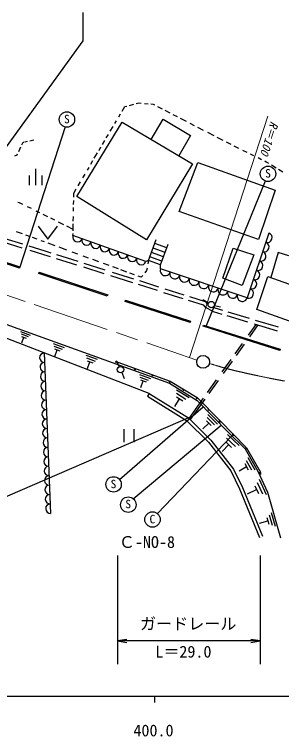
# Model space of a CAD drawing. Units: millimetres, scale not verified. Extents: x 40000 to 680000, y 20000 to 380000.
# Drawn here: x 446234 to 487751, y 198715 to 311018 of the extents above; entities that cross this region are included whole.
import ezdxf
from ezdxf.enums import TextEntityAlignment as Align

# ---------------------------------------------------------------- set-up
doc = ezdxf.new("R2010")
doc.units = ezdxf.units.MM
doc.header["$LTSCALE"] = 1000
doc.linetypes.add('CHAIN', pattern=[18.5, 12, -1.5, 3.5, -1.5])
for name, color, linetype, lineweight in [('M-BGD', 7, 'Continuous', 25), ('M-BMK', 2, 'CHAIN', 13), ('M-BMK-SRVR', 3, 'Continuous', 25), ('M-STR-HTXT', 7, 'Continuous', 13), ('M-STR-STR3', 7, 'Continuous', 25), ('M-STR-STRC', 7, 'Continuous', 25), ('M-TTL-BAND', 7, 'Continuous', 25)]:
    doc.layers.add(name, color=color, linetype=linetype, lineweight=lineweight)
doc.styles.add('ＭＳ ゴシック', font='')
doc.styles.get('ＭＳ ゴシック').set_extended_font_data('MS Gothic')

# ---------------------------------------------------------------- blocks, each defined once
blk = doc.blocks.new('open_arrow')
at = {"color": 0, "linetype": 'Continuous', "lineweight": -2}
blk.add_lwpolyline([(7.5, 1.25), (0, 0), (7.5, -1.25)], dxfattribs=at)

msp = doc.modelspace()

# ---------------------------------------------------------------- linework, layer by layer
at = {"layer": 'M-BGD'}
for p, q in [((462972, 295985), (463386, 296687)), ((463386, 296687), (463694, 296769)), ((464111, 296879), (464798, 297062)), ((465164, 297159), (465570, 297267)), ((465570, 297267), (465915, 297235)), ((466468, 297184), (466998, 297135)), ((467430, 297095), (467789, 297062)), ((467789, 297062), (468020, 296943)), ((468472, 296709), (469219, 296322)), ((462441, 295083), (462729, 295571)), ((469628, 296111), (470368, 295728)), ((470851, 295478), (471501, 295142)), ((455929, 282682), (462990, 294242)), ((461830, 294045), (462091, 294488)), ((462990, 294242), (473925, 287775)), ((467496, 291577), (469364, 294711)), ((469364, 294711), (473613, 292180)), ((471974, 294897), (472921, 294407)), ((461125, 292848), (461560, 293586)), ((473495, 294110), (474189, 293751)), ((474709, 293482), (475568, 293038)), ((460515, 291811), (460833, 292352)), ((473613, 292180), (471768, 289051)), ((476218, 292701), (477244, 292170)), ((447387, 290754), (447563, 291130)), ((447563, 291130), (447733, 291169)), ((447917, 291212), (448266, 291292)), ((448624, 291375), (449235, 291516)), ((459925, 290810), (460268, 291393)), ((477707, 291930), (478599, 291469)), ((479139, 291190), (479533, 290986)), ((479533, 290986), (479870, 290820)), ((446909, 289729), (447225, 290406)), ((459380, 289884), (459686, 290404)), ((480338, 290590), (481072, 290230)), ((481696, 289923), (482331, 289611)), ((446302, 289032), (446663, 289201)), ((446663, 289201), (446725, 289335)), ((458648, 288641), (459141, 289478)), ((482865, 289349), (483400, 289086)), ((484091, 288747), (484647, 288473)), ((458107, 287723), (458443, 288293)), ((473925, 287775), (466739, 275965)), ((471849, 280376), (474742, 287995)), ((474742, 287995), (486760, 283676)), ((485138, 288233), (485370, 288118)), ((485370, 288118), (485728, 287903)), ((486201, 287619), (486935, 287178)), ((449526, 286990), (449526, 284490)), ((457567, 286805), (457822, 287239)), ((487294, 286962), (487963, 286560)), ((448526, 285990), (448526, 284490)), ((450526, 284490), (450526, 285990)), ((456874, 285628), (457203, 286187)), ((456137, 284377), (456497, 284988)), ((455452, 282601), (455466, 283237)), ((455466, 283237), (455847, 283885)), ((486760, 283676), (484194, 276017)), ((455429, 281461), (455441, 282072)), ((466739, 275965), (455929, 282682)), ((447016, 281743), (446734, 281797)), ((447539, 281483), (447016, 281743)), ((448861, 280825), (448284, 281112)), ((455408, 280436), (455420, 281018)), ((450161, 280178), (449616, 280449)), ((451427, 279547), (450683, 279918)), ((484194, 276017), (471849, 280376)), ((452527, 279000), (451882, 279320)), ((453915, 278308), (453093, 278718)), ((455375, 278882), (455390, 279575)), ((449920, 278071), (451420, 276071)), ((451420, 276071), (452920, 278071)), ((455349, 277595), (454370, 278082)), ((455344, 277358), (455366, 278439)), ((447504, 276880), (446573, 277220)), ((448735, 276430), (447985, 276704)), ((449764, 276054), (449031, 276322)), ((455329, 276648), (455336, 276969)), ((466658, 272575), (455329, 276648)), ((485778, 277023), (482402, 266920)), ((444426, 275657), (447367, 274745)), ((444580, 276237), (447508, 275330)), ((450901, 275638), (450376, 275830)), ((452549, 275036), (451469, 275431)), ((467072, 272776), (468263, 276003)), ((469915, 274702), (468039, 275395)), ((468948, 272083), (470140, 275310)), ((447016, 271565), (436733, 274937)), ((436796, 275127), (447079, 271755)), ((448493, 275024), (450931, 274269)), ((448631, 274353), (450752, 273696)), ((450931, 274269), (451889, 273966)), ((454379, 274368), (453192, 274801)), ((456087, 273744), (455187, 274072)), ((469648, 273979), (467772, 274672)), ((478622, 270000), (480215, 274664)), ((480215, 274664), (483441, 273615)), ((450752, 273696), (451766, 273376)), ((452706, 273079), (455862, 272082)), ((452769, 273688), (456098, 272637)), ((457743, 273138), (456897, 273448)), ((459326, 272560), (458402, 272898)), ((469149, 272627), (467273, 273320)), ((469396, 273296), (467520, 273989)), ((483441, 273615), (481653, 268873)), ((487250, 274003), (486084, 270117)), ((488882, 273498), (487250, 274003)), ((457035, 272341), (460302, 271309)), ((460934, 271973), (460077, 272286)), ((467072, 272776), (466658, 272575)), ((467072, 272776), (466969, 272235)), ((468947, 272062), (467065, 272757)), ((468923, 271437), (468948, 272083)), ((447079, 271755), (447016, 271565)), ((450001, 270736), (450064, 270925)), ((460671, 267197), (450001, 270736)), ((450064, 270925), (460734, 267387)), ((456943, 271741), (460110, 270741)), ((461419, 270957), (464743, 269907)), ((462392, 271440), (461546, 271749)), ((463697, 270963), (462770, 271302)), ((464908, 270521), (464185, 270785)), ((466771, 271198), (466486, 270837)), ((466842, 271568), (466771, 271198)), ((482402, 266920), (468923, 271437)), ((461161, 270409), (464590, 269326)), ((465939, 270144), (465485, 270310)), ((465653, 269620), (468611, 268677)), ((466175, 270443), (465939, 270144)), ((481653, 268873), (478622, 270000)), ((483888, 265109), (485614, 270288)), ((485614, 270288), (495752, 266583)), ((465472, 269048), (468395, 268116)), ((460734, 267387), (460671, 267197)), ((469409, 267793), (472390, 266843)), ((469601, 268361), (472574, 267414)), ((463436, 266368), (463498, 266558)), ((473553, 263106), (463436, 266368)), ((463498, 266558), (473615, 263296)), ((473234, 266574), (475550, 265836)), ((473419, 267145), (475889, 266357)), ((476397, 266137), (475527, 266637)), ((475889, 266357), (476187, 266022)), ((475550, 265836), (475806, 265547)), ((475806, 265547), (477128, 264813)), ((476187, 266022), (476329, 265943)), ((477128, 265500), (477363, 265370)), ((477317, 265767), (478287, 265537)), ((477363, 265370), (478570, 265008)), ((494129, 261450), (483888, 265109)), ((439858, 264639), (470359, 253654)), ((477128, 264813), (478463, 264414)), ((479253, 264177), (482462, 263216)), ((479421, 264753), (482706, 263769)), ((473615, 263296), (473553, 263106)), ((482608, 261125), (483811, 262811)), ((483480, 262911), (487081, 261832)), ((483628, 263493), (487222, 262416)), ((467195, 252091), (440722, 262273)), ((447177, 261687), (448667, 261147)), ((475552, 262518), (475612, 262709)), ((487494, 258769), (475552, 262518)), ((475612, 262709), (487554, 258960)), ((482809, 260890), (484115, 262721)), ((447257, 261327), (448377, 260917)), ((447337, 260957), (448077, 260687)), ((447387, 259927), (447707, 260827)), ((452277, 259847), (453977, 259237)), ((452367, 259437), (453647, 258977)), ((480536, 258221), (481693, 259842)), ((480725, 257970), (481997, 259752)), ((450856, 258375), (451851, 233427)), ((452457, 259017), (453307, 258707)), ((452517, 257847), (452887, 258867)), ((487554, 258960), (487494, 258769)), ((457337, 258027), (459097, 257387)), ((457437, 257597), (458757, 257117)), ((478546, 255433), (479905, 257337)), ((457527, 257157), (458407, 256847)), ((457587, 255947), (457967, 257007)), ((462507, 256227), (462087, 257137)), ((462284, 256934), (470425, 254006)), ((478736, 255182), (480104, 257099)), ((462907, 255317), (463287, 254387)), ((465647, 255037), (467367, 254417)), ((465737, 254617), (467027, 254157)), ((465827, 254197), (466687, 253887)), ((465887, 253007), (466257, 254047)), ((470425, 254006), (474643, 251428)), ((476244, 252207), (477653, 254182)), ((476503, 252054), (477945, 254073)), ((470359, 253654), (474623, 250995)), ((467195, 252091), (466929, 251668)), ((466929, 251668), (472977, 247866)), ((467195, 252091), (473291, 248259)), ((471407, 252647), (473377, 251427)), ((471407, 252107), (472887, 251187)), ((471167, 250067), (471907, 251247)), ((471407, 251557), (472397, 250937)), ((473371, 248180), (475630, 251346)), ((473615, 248005), (475876, 251175)), ((474623, 250995), (479438, 246030)), ((474643, 251428), (478216, 247797)), ((473291, 248259), (476745, 244805)), ((476197, 248327), (477317, 247187)), ((476317, 248817), (477807, 247287)), ((472977, 247866), (476371, 244473)), ((475527, 246567), (476447, 247457)), ((476077, 247837), (476817, 247077)), ((478216, 247797), (482316, 243638)), ((463267, 244520), (463267, 246520)), ((464767, 246520), (464767, 244520)), ((479438, 246030), (482096, 243472)), ((479217, 245127), (480577, 243827)), ((479337, 245707), (481147, 243967)), ((476371, 244473), (479861, 240038)), ((476745, 244805), (480287, 240306)), ((478497, 243027), (479547, 244117)), ((479087, 244547), (479997, 243677)), ((482096, 243472), (484052, 240011)), ((482316, 243638), (484483, 239831)), ((482277, 241647), (483097, 240197)), ((482527, 242097), (483617, 240177)), ((481147, 240047), (482307, 240707)), ((482027, 241187), (482577, 240217)), ((479861, 240038), (481223, 237256)), ((480287, 240306), (481680, 237461)), ((484052, 240011), (485557, 236700)), ((483957, 238247), (484767, 236447)), ((484297, 238757), (485377, 236367)), ((481223, 237256), (484323, 229667)), ((481680, 237461), (484786, 229856)), ((482447, 236477), (483877, 237127)), ((483607, 237727), (484147, 236527)), ((485557, 236700), (487613, 229628)), ((485467, 232797), (485767, 231737)), ((485817, 233187), (486267, 231597)), ((486157, 233567), (486767, 231457)), ((484347, 231897), (485617, 232267))]:
    msp.add_line(p, q, dxfattribs=at)
for centre in [(476831, 265892), (462721, 255775)]:
    msp.add_circle(centre, 500, dxfattribs=at)
for centre, radius, start, end in [((456037, 276393), 752, 160.22819, 340.22819), ((485537, 276301), 761, 251.52283, 71.52283), ((457453, 275884), 752, 160.22819, 340.22819), ((458869, 275375), 752, 160.22819, 340.22819), ((485055, 274858), 761, 251.52283, 71.52283), ((460286, 274866), 752, 160.22819, 340.22819), ((461702, 274357), 752, 160.22819, 340.22819), ((463118, 273848), 752, 160.22819, 340.22819), ((484572, 273414), 761, 251.52283, 71.52283), ((464534, 273339), 752, 160.22819, 340.22819), ((465950, 272830), 752, 160.22819, 340.22819), ((484090, 271971), 761, 251.52283, 71.52283), ((469672, 271187), 790, 161.47014, 341.47014), ((471170, 270685), 790, 161.47014, 341.47014), ((483608, 270528), 761, 251.52283, 71.52283), ((472667, 270183), 790, 161.47014, 341.47014), ((474165, 269681), 790, 161.47014, 341.47014), ((483125, 269085), 761, 251.52283, 71.52283), ((475663, 269179), 790, 161.47014, 341.47014), ((477160, 268677), 790, 161.47014, 341.47014), ((478658, 268175), 790, 161.47014, 341.47014), ((480156, 267673), 790, 161.47014, 341.47014), ((481653, 267171), 790, 161.47014, 341.47014), ((482643, 267641), 761, 251.52283, 71.52283), ((450885, 257642), 734, 92.28416, 272.28416), ((450943, 256174), 734, 92.28416, 272.28416), ((462114, 256464), 500, 70.21572, 115.21572), ((462284, 256934), 150, 160.21572, 340.21572), ((451002, 254706), 734, 92.28416, 272.28416), ((464998, 255958), 150, 160.21572, 340.21572), ((467712, 254982), 150, 160.21572, 340.21572), ((451060, 253239), 734, 92.28416, 272.28416), ((470425, 254006), 150, 160.21572, 328.57043), ((472534, 252717), 150, 148.57043, 328.57043), ((451119, 251771), 734, 92.28416, 272.28416), ((451177, 250304), 734, 92.28416, 272.28416), ((474643, 251428), 150, 148.57043, 314.53419), ((451236, 248836), 734, 92.28416, 272.28416), ((476429, 249613), 150, 134.53419, 314.53419), ((451295, 247369), 734, 92.28416, 272.28416), ((478216, 247797), 150, 134.53419, 314.59365), ((451353, 245901), 734, 92.28416, 272.28416), ((451412, 244433), 734, 92.28416, 272.28416), ((480266, 245717), 150, 134.59365, 314.59365), ((451470, 242966), 734, 92.28416, 272.28416), ((482316, 243638), 150, 134.59365, 299.64986), ((451529, 241498), 734, 92.28416, 272.28416), ((451587, 240031), 734, 92.28416, 272.28416), ((451646, 238563), 734, 92.28416, 272.28416), ((484483, 239831), 150, 119.64986, 299.64986), ((484049, 239583), 500, 344.64986, 29.64986), ((451704, 237096), 734, 92.28416, 272.28416), ((451763, 235628), 734, 92.28416, 272.28416), ((451821, 234161), 734, 92.28416, 272.28416)]:
    msp.add_arc(centre, radius, start, end, dxfattribs=at)
at = {"layer": 'M-BMK'}
msp.add_line((396770, 283827), (474597, 257265), dxfattribs=at)
msp.add_open_spline([(476527, 256743), (477419, 256466), (478310, 256189), (479212, 255948), (479439, 255887), (479666, 255829), (479894, 255772), (480121, 255716), (480350, 255661), (480578, 255607), (481948, 255283), (483322, 254979), (484701, 254691), (486839, 254244), (488989, 253838), (491150, 253534), (493881, 253149), (496632, 252927), (499388, 252728), (501945, 252543), (504507, 252378), (507064, 252447), (508783, 252494), (510500, 252646), (512217, 252798)], degree=3, knots=[0, 0, 0, 0, 1, 1, 1, 2, 2, 2, 3, 3, 3, 4, 4, 4, 5, 5, 5, 6, 6, 6, 7, 7, 7, 8, 8, 8, 8], dxfattribs=at)
at = {"layer": 'M-BMK-SRVR'}
msp.add_circle((475558, 256991), 1000, dxfattribs=at)
at = {"layer": 'M-STR-HTXT'}
msp.add_line((473434, 257690), (485618, 295183), dxfattribs=at)
at = {"layer": 'M-STR-STR3'}
for p, q in [((473528, 248400), (442385, 234918)), ((462234, 226879), (462234, 209972)), ((484413, 226879), (484413, 209972)), ((484413, 213587), (462234, 213587))]:
    msp.add_line(p, q, dxfattribs=at)
at = {"layer": 'M-STR-STRC'}
for p, q in [((456878, 311310), (456878, 306894)), ((456878, 306894), (434330, 275866)), ((454116, 293514), (447071, 271731)), ((485212, 285105), (476009, 262584)), ((462556, 238712), (475574, 250014)), ((464695, 235701), (478350, 247151)), ((468451, 233400), (480002, 245487))]:
    msp.add_line(p, q, dxfattribs=at)
for centre in [(454388, 294683), (485646, 286224), (461644, 237932), (463932, 234775), (467694, 232469)]:
    msp.add_circle(centre, 1200, dxfattribs=at)
at = {"layer": 'M-TTL-BAND'}
for p, q in [((40000, 205000), (579000, 205000)), ((468000, 205000), (468000, 204000))]:
    msp.add_line(p, q, dxfattribs=at)

# ---------------------------------------------------------------- block references
at = {"layer": 'M-STR-STR3', "xscale": 193, "yscale": 193}
msp.add_blockref('open_arrow', (462234, 213587), dxfattribs=at)
at = {"layer": 'M-STR-STR3', "xscale": 193, "yscale": 193, "rotation": 180}
msp.add_blockref('open_arrow', (484413, 213587), dxfattribs=at)

# ---------------------------------------------------------------- texts
at = {"layer": 'M-STR-HTXT', "style": 'ＭＳ ゴシック', "oblique": 15}
msp.add_text('R＝100', height=1320, rotation=252.309, dxfattribs=at).set_placement((485704, 294623), align=Align.BOTTOM_LEFT)
at = {"layer": 'M-STR-STR3', "style": 'ＭＳ ゴシック'}
for s, p in [('ガードレール', (465738, 214798)), ('L＝29.0', (468125, 210448))]:
    msp.add_text(s, height=1833, dxfattribs=at).set_placement(p, align=Align.BOTTOM_LEFT)
at = {"layer": 'M-STR-STRC', "style": 'ＭＳ ゴシック'}
for s, height, p in [('S', 1320, (453929, 293694)), ('S', 1320, (485194, 285254)), ('S', 1320, (461172, 236939)), ('S', 1320, (463462, 233820)), ('C', 1320, (467224, 231480)), ('Ｃ-NO-8', 1833, (462455, 227502))]:
    msp.add_text(s, height=height, dxfattribs=at).set_placement(p, align=Align.BOTTOM_LEFT)
at = {"layer": 'M-TTL-BAND', "style": 'ＭＳ ゴシック'}
msp.add_text('400.0', height=1833, dxfattribs=at).set_placement((467844, 198195), align=Align.BOTTOM_CENTER)

doc.saveas('drawing.dxf')
